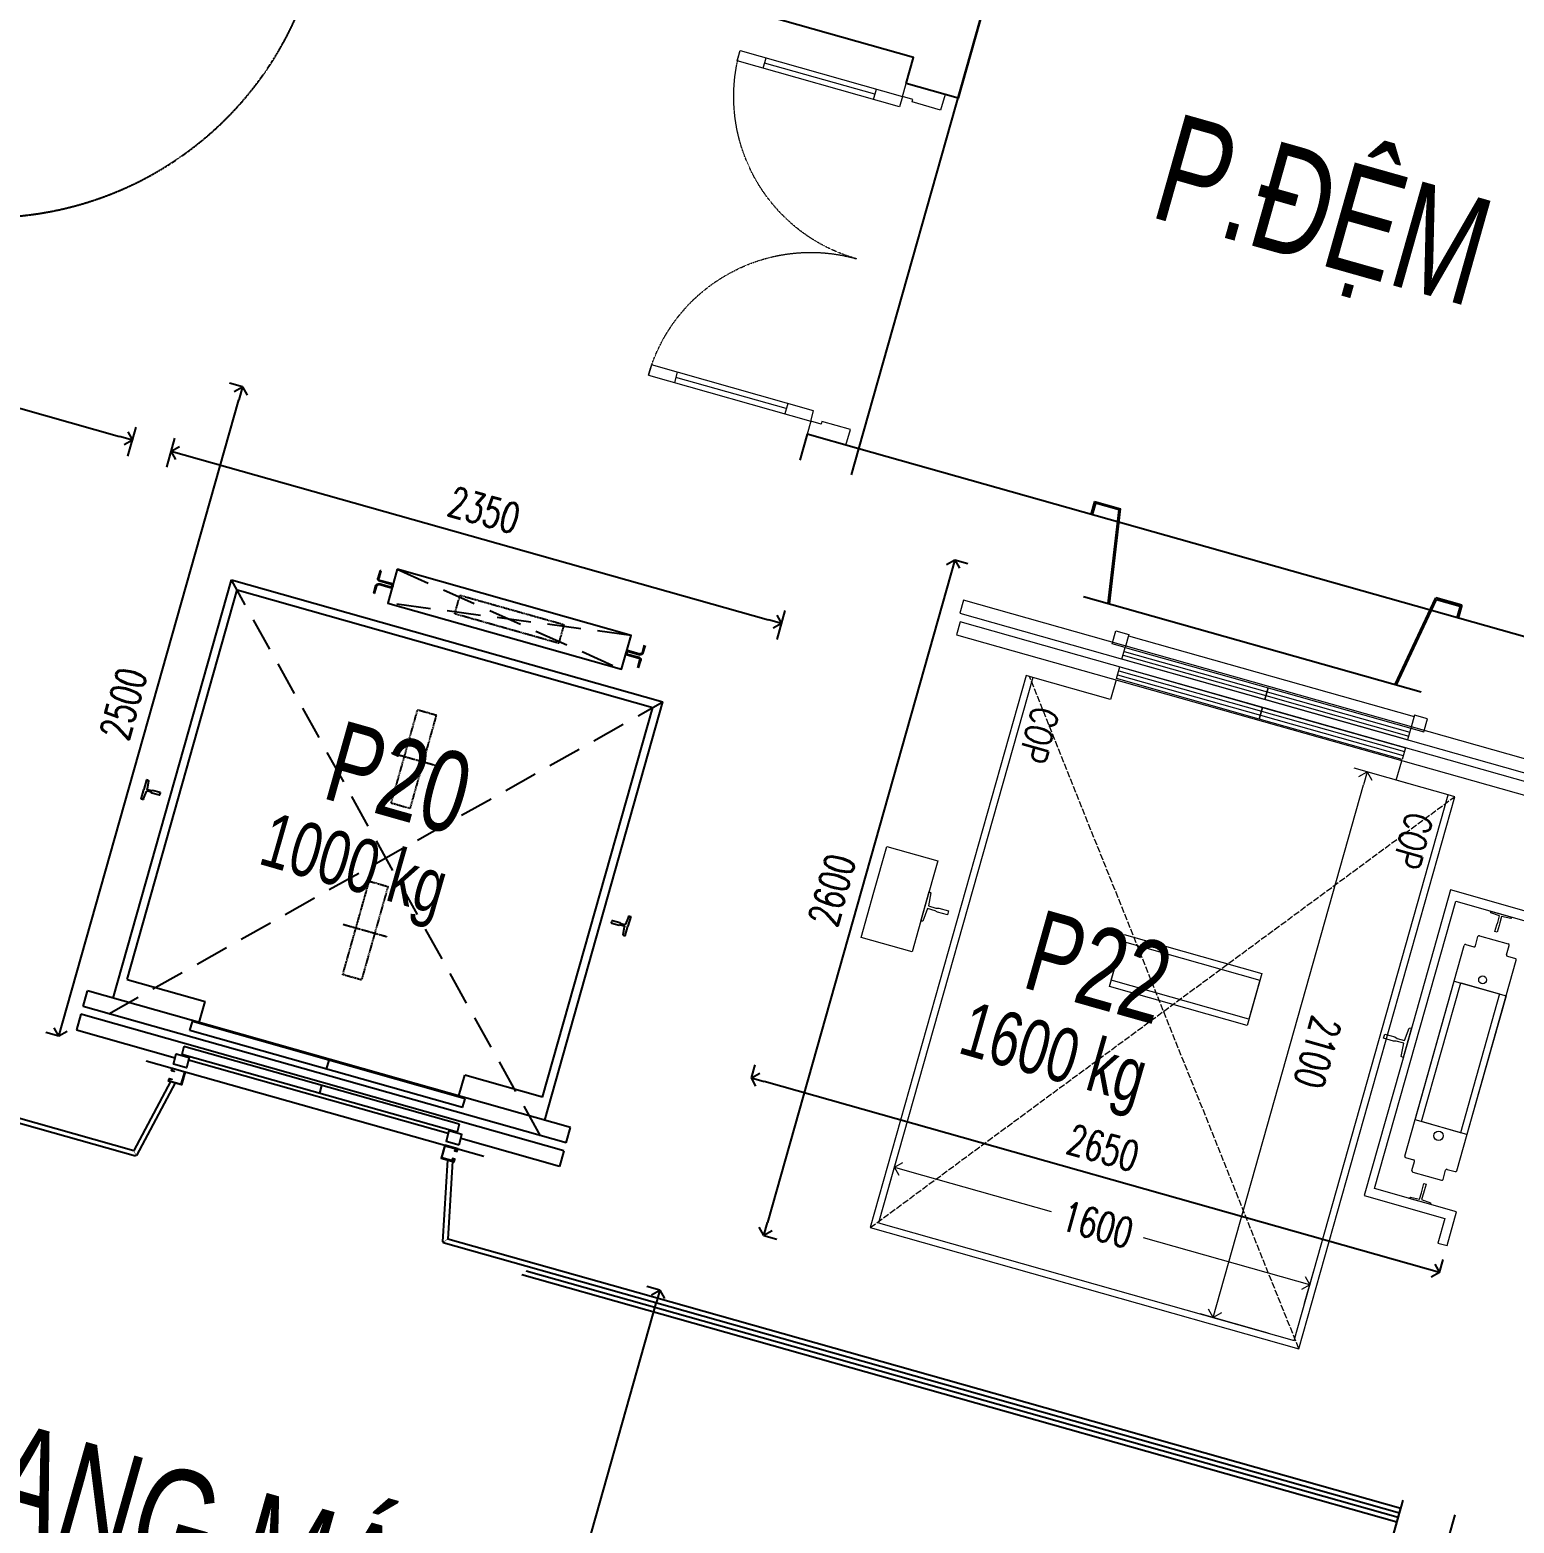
# Model space of a CAD drawing. Header units: millimetres. Extents: x -361611864 to 361244677, y -284134798 to 284403648.
# Drawn here: x -37336 to -31835, y 136956 to 142488 of the extents above; entities that cross this region are included whole.
import ezdxf
from ezdxf.enums import TextEntityAlignment as Align
from ezdxf.xclip import XClip

# ---------------------------------------------------------------- set-up
doc = ezdxf.new("R2010")
doc.units = ezdxf.units.MM
doc.header["$MEASUREMENT"] = 0
doc.header["$XCLIPFRAME"] = 0
for name, pattern in [('CENTERX2', [4, 2.5, -0.5, 0.5, -0.5]), ('HIDDEN', [0.375, 0.25, -0.125]), ('PHANTOMX2', [5, 2.5, -0.5, 0.5, -0.5, 0.5, -0.5]), ('Xref_NT1+NT2_MBDV Cot vach_220729$0$ACAD_ISO02W100', [15, 12, -3]), ('Xref_NT1+NT2_MBDV Cot vach_220729$0$HIDDEN', [0.375, 0.25, -0.125]), ('Xref_NT1+NT2_MBDV Cot vach_220729$0$HIDDEN2', [0.1875, 0.125, -0.0625])]:
    doc.linetypes.add(name, pattern=pattern)
for name, color, linetype, lineweight in [('KT-Kich thuoc', 159, 'Continuous', 18), ('Xref_NT1+NT2_MBDV Cot vach_220729$0$CUA', 37, 'Continuous', 13), ('Xref_NT1+NT2_MBDV Cot vach_220729$0$KT-Noi that', 36, 'Continuous', 9)]:
    doc.layers.add(name, color=color, linetype=linetype, lineweight=lineweight)
for name, color, linetype in [('KT-Net manh', 139, 'Continuous'), ('KT-Noi that', 32, 'Continuous'), ('Xref_NT1+NT2 Cot vach HIGH$0$KT-Net manh', 139, 'Continuous'), ('Xref_NT1+NT2 Cot vach HIGH$0$KT-Text', 7, 'Continuous'), ('Xref_NT1+NT2 Cot vach HIGH$0$KT-Tuong', 1, 'Continuous'), ('Xref_NT1+NT2_MBDV Cot vach_220729$0$KT-Net manh', 139, 'Continuous'), ('Xref_NT1+NT2_MBDV Cot vach_220729$0$KT-Text', 7, 'Continuous'), ('Xref_NT1+NT2_MBDV Cot vach_220729$0$KT-Tuong', 1, 'Continuous'), ('Xref_ST_MBDV Cot vach 30.7.2022$0$KT-Text', 7, 'Continuous')]:
    doc.layers.add(name, color=color, linetype=linetype)
doc.styles.add('Xref_NT1+NT2 Cot vach HIGH$0$Arial', font='arial.ttf', dxfattribs={"width": 0.7})
doc.styles.add('Xref_NT1+NT2_MBDV Cot vach_220729$0$Arial', font='arial.ttf', dxfattribs={"width": 0.7})
doc.styles.add('Xref_NT1+NT2_MBDV Cot vach_220729$0$ROMANS', font='ROMANS.SHX')
doc.styles.add('Xref_NT1+NT2_MBDV Cot vach_220729$0$xref.N.Cot vach tang N2$0$DIM', font='vnsimli.shx', dxfattribs={"width": 0.7})
doc.dimstyles.new('Xref_NT1+NT2_MBDV Cot vach_220729$0$xref.N.Cot vach tang N2$0$CCU 1-100 A1', dxfattribs={"dimscale": 100, "dimtxt": 2.2, "dimasz": 1, "dimexe": 1, "dimexo": 0, "dimgap": 1, "dimtad": 1, "dimdec": 0, "dimdsep": 46, "dimtxsty": 'Xref_NT1+NT2_MBDV Cot vach_220729$0$xref.N.Cot vach tang N2$0$DIM', "dimblk1": 'Xref_NT1+NT2_MBDV Cot vach_220729$0$xref.N.Cot vach tang N2$0$_ARCHTICK', "dimblk2": 'Xref_NT1+NT2_MBDV Cot vach_220729$0$xref.N.Cot vach tang N2$0$_ARCHTICK', "dimsah": 1, "dimcen": 0, "dimdle": 1, "dimclrd": 256, "dimclre": 256, "dimclrt": 31, "dimadec": 0, "dimazin": 0, "dimtfac": 1, "dimtdec": 0, "dimtix": 1, "dimtmove": 2, "dimatfit": 3, "dimldrblk": 'Xref_NT1+NT2_MBDV Cot vach_220729$0$xref.N.Cot vach tang N2$0$_ARCHTICK', "dimfxl": 8, "dimtolj": 1, "dimarcsym": 0})

# ---------------------------------------------------------------- blocks, each defined once
blk = doc.blocks.new('*U98')
for p, q in [((-1260, 525), (-1300, 525)), ((-1280, 100), (-1280, 525)), ((-90, 525), (-50, 525)), ((-70, 100), (-70, 525)), ((-1260, 100), (-1300, 100)), ((-90, 100), (-50, 100))]:
    blk.add_line(p, q)
for points in [[(-1300, 0), (-1260, 0), (-1260, 625), (-1300, 625)], [(-50, 0), (-90, 0), (-90, 625), (-50, 625)], [(-1350, -150), (-1290, -150), (-1290, -40), (-1300, -40), (-1300, 0), (-1350, 0)], [(0, -150), (-60, -150), (-60, -40), (-50, -40), (-50, 0), (0, 0)]]:
    blk.add_lwpolyline(points, close=True)
at = {"linetype": 'Xref_NT1+NT2_MBDV Cot vach_220729$0$HIDDEN2'}
for centre, start, end in [((-1300, 0), 0, 90), ((-50, 0), 90, 180)]:
    blk.add_arc(centre, 625, start, end, dxfattribs=at)
blk = doc.blocks.new('Xref_NT1+NT2_MBDV Cot vach_220729$0$A$C6F5A0866')
at = {"layer": 'Defpoints'}
blk.add_lwpolyline([(3250, 3525), (5900, 3525), (5900, 625), (3250, 625)], close=True, dxfattribs=at)
at = {"layer": 'Xref_NT1+NT2_MBDV Cot vach_220729$0$KT-Net manh', "linetype": 'Xref_NT1+NT2_MBDV Cot vach_220729$0$HIDDEN', "elevation": 0}
blk.add_lwpolyline([(3150, 7205, 0.414131), (4399.7, 5955), (4650.3, 5955, 0.414131), (5900, 7205, 1.000029)], format="xyb", dxfattribs=at)
at = {"layer": 'Xref_NT1+NT2_MBDV Cot vach_220729$0$KT-Net manh'}
blk.add_lwpolyline([(3300, 2632), (3250, 2632)], dxfattribs=at)
at = {"layer": 'Xref_NT1+NT2_MBDV Cot vach_220729$0$KT-Tuong'}
for points in [[(5900, 3525), (4600, 3525), (4600, 3725), (4700, 3725), (4700, 5825)], [(3150, 3525), (3250, 3525), (3250, 3725), (3150, 3725)]]:
    blk.add_lwpolyline(points, dxfattribs=at)
at = {"layer": 'Xref_NT1+NT2_MBDV Cot vach_220729$0$CUA', "xscale": -0.9999999999999994, "rotation": 359.9999999999839}
blk.add_blockref('*U98', (3250, 3725), dxfattribs=at)
blk = doc.blocks.new('TM KHACH CH (NT2)')
at = {"layer": 'KT-Net manh'}
for p, q in [((2832, 100), (2832, -583.1)), ((2850, 100), (2850, -595.3)), ((2500, -537.5), (2500, -1837.5)), ((2550, -644.8), (2832, -583.1)), ((2550, -663.3), (2847, -598.3)), ((2847, -595.3), (2847, -598.3)), ((2850, -595.3), (2847, -595.3)), ((2550, -1711.7), (2847, -1776.7)), ((2550, -1730.2), (2832, -1791.9)), ((2832, -2525), (2832, -1791.9)), ((2847, -1779.7), (2847, -1776.7)), ((2850, -1779.7), (2847, -1779.7)), ((2850, -2525), (2850, -1779.7))]:
    blk.add_line(p, q, dxfattribs=at)
at = {"layer": 'KT-Net manh', "const_width": 2}
for points in [[(2847, -595.3), (2832, -583.1)], [(2847, -1779.7), (2832, -1791.9)]]:
    blk.add_lwpolyline(points, dxfattribs=at)
at = {"layer": 'KT-Net manh', "ltscale": 2}
for points in [[(2510, -637.5), (2500, -637.5), (2500, -687.5), (2550, -687.5), (2550, -637.5), (2540, -637.5), (2540, -647.5), (2541.6, -647.5), (2541.6, -639.1), (2548.4, -639.1), (2548.4, -685.9), (2501.6, -685.9), (2501.6, -639.1), (2508.4, -639.1), (2508.4, -647.5), (2510, -647.5)], [(2510, -1737.5), (2500, -1737.5), (2500, -1687.5), (2550, -1687.5), (2550, -1737.5), (2540, -1737.5), (2540, -1727.5), (2541.6, -1727.5), (2541.6, -1735.9), (2548.4, -1735.9), (2548.4, -1689.1), (2501.6, -1689.1), (2501.6, -1735.9), (2508.4, -1735.9), (2508.4, -1727.5), (2510, -1727.5)]]:
    blk.add_lwpolyline(points, close=True, dxfattribs=at)
at = {"layer": 'KT-Noi that', "linetype": 'Continuous'}
for p, q in [((1497.5, -260.5, 0), (1497.5, -255.5, 0)), ((1497.5, -255.5, 0), (1535, -255.5, 0)), ((1500.5, -263.5, 0), (1530, -266.6, 0)), ((1533, -283.4, 0), (1533, -269.6, 0)), ((1572.5, -255.5, 0), (1535, -255.5, 0)), ((1537.1, -283.4, 0), (1537.1, -269.6, 0)), ((1569.5, -263.5, 0), (1540.1, -266.6, 0)), ((1572.5, -260.5, 0), (1572.5, -255.5, 0)), ((1530, -316.5, 0), (1530, -287.5, 0)), ((1531, -317.5, 0), (1535, -317.5, 0)), ((1539, -317.5, 0), (1535, -317.5, 0)), ((1540, -316.5, 0), (1540, -287.5, 0)), ((516.5, -877.5, 0), (545.6, -877.5, 0)), ((516.5, -880.7, 0), (516.5, -877.5, 0)), ((516.5, -880.7, 0), (545.6, -880.7, 0)), ((603.5, -877.5, 0), (574.4, -877.5, 0)), ((603.5, -880.7, 0), (574.4, -880.7, 0)), ((603.5, -880.7, 0), (603.5, -877.5, 0)), ((551.8, -931.3, 0), (551.8, -886.9, 0)), ((555, -931.3, 0), (555, -886.9, 0)), ((558, -934.3, 0), (562, -934.3, 0)), ((558, -937.5, 0), (562, -937.5, 0)), ((565, -931.3, 0), (565, -886.9, 0)), ((568.2, -931.3, 0), (568.2, -886.9, 0)), ((551.8, -1843.7, 0), (551.8, -1888.1, 0)), ((555, -1843.7, 0), (555, -1888.1, 0)), ((558, -1837.5, 0), (562, -1837.5, 0)), ((558, -1840.7, 0), (562, -1840.7, 0)), ((565, -1843.7, 0), (565, -1888.1, 0)), ((568.2, -1843.7, 0), (568.2, -1888.1, 0)), ((516.5, -1894.3, 0), (545.6, -1894.3, 0)), ((516.5, -1897.5, 0), (545.6, -1897.5, 0)), ((603.5, -1894.3, 0), (574.4, -1894.3, 0)), ((603.5, -1897.5, 0), (574.4, -1897.5, 0)), ((1530, -2058.5, 0), (1530, -2087.5, 0)), ((1531, -2057.5, 0), (1535, -2057.5, 0)), ((1532.9, -2091.6, 0), (1532.9, -2105.4, 0)), ((1539, -2057.5, 0), (1535, -2057.5, 0)), ((1537.1, -2091.6, 0), (1537.1, -2105.4, 0)), ((1540, -2058.5, 0), (1540, -2087.5, 0)), ((1497.5, -2114.5, 0), (1497.5, -2119.5, 0)), ((1497.5, -2119.5, 0), (1535, -2119.5, 0)), ((1500.5, -2111.5, 0), (1529.9, -2108.4, 0)), ((1572.5, -2119.5, 0), (1535, -2119.5, 0)), ((1569.5, -2111.5, 0), (1540.1, -2108.4, 0)), ((1572.5, -2114.5, 0), (1572.5, -2119.5, 0))]:
    blk.add_line(p, q, dxfattribs=at)
at = {"layer": 'KT-Noi that', "linetype": 'Continuous', "ltscale": 2}
for p, q in [((2310, -2117.5, 0), (2310, -257.5, 0)), ((2370, -257.5, 0), (2310, -257.5, 0)), ((2370, -2117.5, 0), (2370, -257.5, 0)), ((2400, -2117.5, 0), (2400, -257.5, 0)), ((2400, -257.5, 0), (2460, -257.5, 0)), ((2460, -257.5, 0), (2460, -637.5, 0)), ((700, -356.5, 0), (700, -2018.5, 0)), ((2310, -356.5, 0), (700, -356.5, 0)), ((730, -387.5, 0), (730, -1987.5, 0)), ((2230, -387.5, 0), (730, -387.5, 0)), ((2230, -387.5, 0), (2230, -687.5, 0)), ((2314, -1712.5, 0), (2314, -662.5, 0)), ((2348, -662.5, 0), (2314, -662.5, 0)), ((2348, -1712.5, 0), (2348, -662.5, 0)), ((2411, -1717.5, 0), (2411, -657.5, 0)), ((2411, -657.5, 0), (2441.3, -657.5, 0)), ((2441.3, -1717.5, 0), (2441.3, -657.5, 0)), ((2310, -687.5, 0), (2230, -687.5, 0)), ((2455, -1687.5, 0), (2455, -687.5, 0)), ((2314, -1187.5, 0), (2348, -1187.5, 0)), ((2411, -1187.5, 0), (2441.3, -1187.5, 0)), ((2230, -1987.5, 0), (2230, -1687.5, 0)), ((2310, -1687.5, 0), (2230, -1687.5, 0)), ((2348, -1712.5, 0), (2314, -1712.5, 0)), ((2411, -1717.5, 0), (2441.3, -1717.5, 0)), ((2460, -2117.5, 0), (2460, -1737.5, 0)), ((2230, -1987.5, 0), (730, -1987.5, 0)), ((2310, -2018.5, 0), (700, -2018.5, 0)), ((2370, -2117.5, 0), (2310, -2117.5, 0)), ((2400, -2117.5, 0), (2460, -2117.5, 0))]:
    blk.add_line(p, q, dxfattribs=at)
at = {"layer": 'KT-Noi that', "linetype": 'HIDDEN', "ltscale": 500}
for p, q in [((2370, -356.5, 0), (700, -2018.5, 0)), ((2370, -2018.5, 0), (700, -356.5, 0)), ((495, -937.5, 0), (625, -1837.5, 0)), ((495, -1837.5, 0), (625, -937.5, 0))]:
    blk.add_line(p, q, dxfattribs=at)
at = {"layer": 'KT-Noi that', "linetype": 'CENTERX2'}
for p, q in [((1155, -1101.5, 0), (1155, -1270.8, 0)), ((1815, -1101.5, 0), (1815, -1270.8, 0))]:
    blk.add_line(p, q, dxfattribs=at)
at = {"layer": 'KT-Noi that', "linetype": 'Continuous', "ltscale": 2, "elevation": 0}
for points in [[(2485, -637.5), (2445, -637.5), (2445, -687.5), (2485, -687.5)], [(495, -937.5), (625, -937.5), (625, -1837.5), (495, -1837.5)], [(2485, -1737.5), (2445, -1737.5), (2445, -1687.5), (2485, -1687.5)]]:
    blk.add_lwpolyline(points, close=True, dxfattribs=at)
at = {"layer": 'KT-Noi that', "linetype": 'PHANTOMX2', "elevation": 0}
for points in [[(975, -1151.5), (975, -1223.5), (1335, -1223.5), (1335, -1151.5)], [(1635, -1151.5), (1635, -1223.5), (1995, -1223.5), (1995, -1151.5)], [(524, -1187.5), (524, -1587.5), (596, -1587.5), (596, -1187.5)]]:
    blk.add_lwpolyline(points, close=True, dxfattribs=at)
at = {"layer": 'KT-Noi that', "linetype": 'Continuous'}
for centre, radius, start, end in [((1500.5, -260.5, 0), 3, 179.9996, 269.9996), ((1530, -269.6, 0), 3, 359.9996, 89.9996), ((1540.1, -269.6, 0), 3, 89.9996, 179.9996), ((1569.5, -260.5, 0), 3, 269.9996, 359.9996), ((1527.7, -282.8, 0), 5.25, 295.6694, 353.3169), ((1531, -316.5, 0), 1, 179.9996, 269.9996), ((1542.3, -282.8, 0), 5.25, 186.6824, 244.3299), ((1539, -316.5, 0), 1, 269.9996, 359.9996), ((545.6, -886.9, 0), 9.4, 359.9996, 89.9996), ((545.6, -886.9, 0), 6.2, 359.9996, 89.9996), ((574.4, -886.9, 0), 9.4, 89.9996, 179.9996), ((574.4, -886.9, 0), 6.2, 89.9996, 179.9996), ((558, -931.3, 0), 6.2, 179.9996, 269.9996), ((558, -931.3, 0), 3, 179.9996, 269.9996), ((562, -931.3, 0), 6.2, 269.9996, 359.9996), ((562, -931.3, 0), 3, 269.9996, 359.9996), ((558, -1843.7, 0), 6.2, 89.9996, 179.9996), ((558, -1843.7, 0), 3, 89.9996, 179.9996), ((562, -1843.7, 0), 6.2, 359.9996, 89.9996), ((562, -1843.7, 0), 3, 359.9996, 89.9996), ((545.6, -1888.1, 0), 6.2, 269.9996, 359.9996), ((545.6, -1888.1, 0), 9.4, 269.9996, 359.9996), ((574.4, -1888.1, 0), 9.4, 179.9996, 269.9996), ((574.4, -1888.1, 0), 6.2, 179.9996, 269.9996), ((1531, -2058.5, 0), 1, 89.9996, 179.9996), ((1527.7, -2092.2, 0), 5.25, 6.6824, 64.3299), ((1542.3, -2092.2, 0), 5.25, 115.6694, 173.3169), ((1539, -2058.5, 0), 1, 359.9996, 89.9996), ((1500.5, -2114.5, 0), 3, 89.9996, 179.9996), ((1529.9, -2105.4, 0), 3, 269.9996, 359.9996), ((1540.1, -2105.4, 0), 3, 179.9996, 269.9996), ((1569.5, -2114.5, 0), 3, 359.9996, 89.9996)]:
    blk.add_arc(centre, radius, start, end, dxfattribs=at)
blk = doc.blocks.new('Xref_NT1+NT2_MBDV Cot vach_220729$0$xref.N.Cot vach tang N2$0$_Open90')
at = {"color": 0, "linetype": 'ByBlock', "lineweight": -2}
for p, q in [((0, 0), (-1, 0)), ((-0.5, 0.5), (0, 0)), ((0, 0), (-0.5, -0.5))]:
    blk.add_line(p, q, dxfattribs=at)
blk = doc.blocks.new('*D88')
at = {"layer": 'Defpoints', "color": 0, "transparency": 16777216}
for p in [(-424.2, -515), (-353.1, -515, 0), (-353.1, -2115, 0)]:
    blk.add_point(p, dxfattribs=at)
at = {"layer": 'Xref_NT1+NT2_MBDV Cot vach_220729$0$KT-Noi that', "color": 5, "transparency": 16777216}
for p, q in [((-353.1, -515), (-474.2, -515)), ((-424.2, -565), (-424.2, -1155)), ((-424.2, -2065), (-424.2, -1511.7)), ((-353.1, -2115), (-474.2, -2115))]:
    blk.add_line(p, q, dxfattribs=at)
at = {"layer": 'Xref_NT1+NT2_MBDV Cot vach_220729$0$KT-Noi that', "color": 5, "transparency": 16777216, "xscale": 50, "yscale": 50, "zscale": 50}
for p, rotation in [((-424.2, -515), 90), ((-424.2, -2115), 270)]:
    blk.add_blockref('Xref_NT1+NT2_MBDV Cot vach_220729$0$xref.N.Cot vach tang N2$0$_Open90', p, dxfattribs=dict(at, rotation=rotation))
at = {"layer": 'Xref_NT1+NT2_MBDV Cot vach_220729$0$KT-Noi that', "color": 5, "transparency": 16777216, "insert": (-424.2, -1333.3), "char_height": 110, "attachment_point": 5, "rotation": 90, "style": 'Xref_NT1+NT2_MBDV Cot vach_220729$0$xref.N.Cot vach tang N2$0$DIM'}
blk.add_mtext('\\A1;1600', dxfattribs=at)
blk = doc.blocks.new('Xref_NT1+NT2_MBDV Cot vach_220729$0$xref.N.Cot vach tang N2$0$_ARCHTICK')
at = {"color": 0, "linetype": 'ByBlock', "const_width": 0.15}
blk.add_lwpolyline([(-0.5, -0.5), (0.5, 0.5)], dxfattribs=at)
blk = doc.blocks.new('*D89')
at = {"layer": 'Defpoints', "color": 0, "transparency": 16777216}
for p in [(-2310, -615), (-210, -615), (-2310, -826.7)]:
    blk.add_point(p, dxfattribs=at)
at = {"layer": 'Xref_NT1+NT2_MBDV Cot vach_220729$0$KT-Noi that', "color": 5, "transparency": 16777216}
for p, q in [((-2310, -615), (-2310, -876.7)), ((-210, -615), (-210, -876.7)), ((-260, -826.7), (-2260, -826.7))]:
    blk.add_line(p, q, dxfattribs=at)
at = {"layer": 'Xref_NT1+NT2_MBDV Cot vach_220729$0$KT-Noi that', "color": 5, "transparency": 16777216, "xscale": 50, "yscale": 50, "zscale": 50, "rotation": 180}
blk.add_blockref('Xref_NT1+NT2_MBDV Cot vach_220729$0$xref.N.Cot vach tang N2$0$_Open90', (-2310, -826.7), dxfattribs=at)
at = {"layer": 'Xref_NT1+NT2_MBDV Cot vach_220729$0$KT-Noi that', "color": 5, "transparency": 16777216, "xscale": 50, "yscale": 50, "zscale": 50}
blk.add_blockref('Xref_NT1+NT2_MBDV Cot vach_220729$0$xref.N.Cot vach tang N2$0$_Open90', (-210, -826.7), dxfattribs=at)
at = {"layer": 'Xref_NT1+NT2_MBDV Cot vach_220729$0$KT-Noi that', "color": 5, "transparency": 16777216, "insert": (-1260, -721.7), "char_height": 110, "attachment_point": 5, "style": 'Xref_NT1+NT2_MBDV Cot vach_220729$0$xref.N.Cot vach tang N2$0$DIM'}
blk.add_mtext('\\A1;2100', dxfattribs=at)
blk = doc.blocks.new('*D135')
at = {"layer": 'Defpoints', "color": 5, "transparency": 16777216}
for p, q in [((-34662, 138605.4), (-34648.4, 138653.6)), ((-32160, 137898.4), (-34613.9, 138591.8)), ((-32111.9, 137884.8), (-32098.3, 137933))]:
    blk.add_line(p, q, dxfattribs=at)
at = {"layer": 'Defpoints', "color": 0, "transparency": 16777216}
for p in [(-34662, 138605.4, 0), (-34662, 138605.4), (-32111.9, 137884.8, 0)]:
    blk.add_point(p, dxfattribs=at)
at = {"layer": 'Defpoints', "color": 5, "transparency": 16777216, "xscale": 50, "yscale": 50, "zscale": 50}
for p, rotation in [((-34662, 138605.4), 164.2212196862857), ((-32111.9, 137884.8), 344.2212196862857)]:
    blk.add_blockref('Xref_NT1+NT2_MBDV Cot vach_220729$0$xref.N.Cot vach tang N2$0$_Open90', p, dxfattribs=dict(at, rotation=rotation))
at = {"layer": 'Defpoints', "color": 5, "transparency": 16777216, "insert": (-33358.4, 138346.2), "char_height": 110, "attachment_point": 5, "rotation": 344.2212, "style": 'Xref_NT1+NT2_MBDV Cot vach_220729$0$xref.N.Cot vach tang N2$0$DIM'}
blk.add_mtext('\\A1;2650', dxfattribs=at)
blk = doc.blocks.new('*D136')
at = {"layer": 'Defpoints', "color": 5, "transparency": 16777216}
for p, q in [((-33908.4, 140524.4), (-33860.3, 140510.8)), ((-33922, 140476.3), (-34601.8, 138070.5)), ((-34615.4, 138022.4), (-34567.3, 138008.8))]:
    blk.add_line(p, q, dxfattribs=at)
at = {"layer": 'Defpoints', "color": 0, "transparency": 16777216}
for p in [(-33908.4, 140524.4, 0), (-34615.4, 138022.4, 0), (-34615.4, 138022.4)]:
    blk.add_point(p, dxfattribs=at)
at = {"layer": 'Defpoints', "color": 5, "transparency": 16777216, "xscale": 50, "yscale": 50, "zscale": 50}
for p, rotation in [((-33908.4, 140524.4), 74.22122040985907), ((-34615.4, 138022.4), 254.221220409859)]:
    blk.add_blockref('Xref_NT1+NT2_MBDV Cot vach_220729$0$xref.N.Cot vach tang N2$0$_Open90', p, dxfattribs=dict(at, rotation=rotation))
at = {"layer": 'Defpoints', "color": 5, "transparency": 16777216, "insert": (-34363, 139301.9), "char_height": 110, "attachment_point": 5, "rotation": 74.2212, "style": 'Xref_NT1+NT2_MBDV Cot vach_220729$0$xref.N.Cot vach tang N2$0$DIM'}
blk.add_mtext('\\A1;2600', dxfattribs=at)
blk = doc.blocks.new('*D137')
at = {"layer": 'Defpoints', "color": 5, "transparency": 16777216}
for p, q in [((-36548.1, 141166.4), (-36596.2, 141180)), ((-37214.3, 138808.7), (-36561.7, 141118.2)), ((-37227.9, 138760.6), (-37276, 138774.2))]:
    blk.add_line(p, q, dxfattribs=at)
at = {"layer": 'Defpoints', "color": 0, "transparency": 16777216}
for p in [(-36548.1, 141166.4, 0), (-36548.1, 141166.4), (-37227.9, 138760.6, 0)]:
    blk.add_point(p, dxfattribs=at)
at = {"layer": 'Defpoints', "color": 5, "transparency": 16777216, "xscale": 50, "yscale": 50, "zscale": 50}
for p, rotation in [((-36548.1, 141166.4), 74.22122040715573), ((-37227.9, 138760.6), 254.2212204071557)]:
    blk.add_blockref('Xref_NT1+NT2_MBDV Cot vach_220729$0$xref.N.Cot vach tang N2$0$_Open90', p, dxfattribs=dict(at, rotation=rotation))
at = {"layer": 'Defpoints', "color": 5, "transparency": 16777216, "insert": (-36989, 139992), "char_height": 110, "attachment_point": 5, "rotation": 74.2212, "style": 'Xref_NT1+NT2_MBDV Cot vach_220729$0$xref.N.Cot vach tang N2$0$DIM'}
blk.add_mtext('\\A1;2500', dxfattribs=at)
blk = doc.blocks.new('*D138')
at = {"layer": 'Defpoints', "color": 5, "transparency": 16777216}
for p, q in [((-36828.2, 140868.6), (-36798, 140975.8)), ((-36763.4, 140914), (-34598.2, 140302.2)), ((-34566.8, 140229.6), (-34536.5, 140336.7))]:
    blk.add_line(p, q, dxfattribs=at)
at = {"layer": 'Defpoints', "color": 0, "transparency": 16777216}
for p in [(-36828.2, 140868.6, 0), (-34550.1, 140288.6), (-34566.8, 140229.6, 0)]:
    blk.add_point(p, dxfattribs=at)
at = {"layer": 'Defpoints', "color": 5, "transparency": 16777216, "xscale": 50, "yscale": 50, "zscale": 50}
for p, rotation in [((-36811.6, 140927.6), 164.2212196862862), ((-34550.1, 140288.6), 344.2212196862862)]:
    blk.add_blockref('Xref_NT1+NT2_MBDV Cot vach_220729$0$xref.N.Cot vach tang N2$0$_Open90', p, dxfattribs=dict(at, rotation=rotation))
at = {"layer": 'Defpoints', "color": 5, "transparency": 16777216, "insert": (-35652.3, 140709.2), "char_height": 110, "attachment_point": 5, "rotation": 344.2212, "style": 'Xref_NT1+NT2_MBDV Cot vach_220729$0$xref.N.Cot vach tang N2$0$DIM'}
blk.add_mtext('\\A1;2350', dxfattribs=at)
blk = doc.blocks.new('*D140')
at = {"layer": 'Defpoints', "color": 5, "transparency": 16777216}
for p, q in [((-39234, 141548.4), (-39203.8, 141655.6)), ((-39169.2, 141593.8), (-37004, 140982)), ((-36972.6, 140909.4), (-36942.3, 141016.5))]:
    blk.add_line(p, q, dxfattribs=at)
at = {"layer": 'Defpoints', "color": 0, "transparency": 16777216}
for p in [(-39234, 141548.4, 0), (-36955.9, 140968.4), (-36972.6, 140909.4, 0)]:
    blk.add_point(p, dxfattribs=at)
at = {"layer": 'Defpoints', "color": 5, "transparency": 16777216, "xscale": 50, "yscale": 50, "zscale": 50}
for p, rotation in [((-39217.4, 141607.4), 164.2212196862855), ((-36955.9, 140968.4), 344.2212196862855)]:
    blk.add_blockref('Xref_NT1+NT2_MBDV Cot vach_220729$0$xref.N.Cot vach tang N2$0$_Open90', p, dxfattribs=dict(at, rotation=rotation))
at = {"layer": 'Defpoints', "color": 5, "transparency": 16777216, "insert": (-38058.1, 141389), "char_height": 110, "attachment_point": 5, "rotation": 344.2212, "style": 'Xref_NT1+NT2_MBDV Cot vach_220729$0$xref.N.Cot vach tang N2$0$DIM'}
blk.add_mtext('\\A1;2350', dxfattribs=at)
blk = doc.blocks.new('*D157')
at = {"layer": 'Defpoints', "color": 5, "transparency": 16777216}
for p, q in [((-35001, 137819.6), (-35049.1, 137833.2)), ((-35803.2, 134980.7), (-35014.6, 137771.4)), ((-35816.8, 134932.6), (-35768.6, 134919))]:
    blk.add_line(p, q, dxfattribs=at)
at = {"layer": 'Defpoints', "color": 0, "transparency": 16777216}
for p in [(-35001, 137819.6, 0), (-35001, 137819.6), (-35816.8, 134932.6)]:
    blk.add_point(p, dxfattribs=at)
at = {"layer": 'Defpoints', "color": 5, "transparency": 16777216, "xscale": 50, "yscale": 50, "zscale": 50}
for p, rotation in [((-35001, 137819.6), 74.22122040948221), ((-35816.8, 134932.6), 254.2212204094822)]:
    blk.add_blockref('Xref_NT1+NT2_MBDV Cot vach_220729$0$xref.N.Cot vach tang N2$0$_Open90', p, dxfattribs=dict(at, rotation=rotation))
at = {"layer": 'Defpoints', "color": 5, "transparency": 16777216, "insert": (-35509.9, 136404.6), "char_height": 110, "attachment_point": 5, "rotation": 74.2212, "style": 'Xref_NT1+NT2_MBDV Cot vach_220729$0$xref.N.Cot vach tang N2$0$DIM'}
blk.add_mtext('\\A1;3000', dxfattribs=at)
blk = doc.blocks.new('STTT2')
at = {"layer": 'Xref_NT1+NT2_MBDV Cot vach_220729$0$KT-Text', "extrusion": (-7.84266e-08, 2.27976e-08, 1), "style": 'Xref_NT1+NT2_MBDV Cot vach_220729$0$Arial', "oblique": 360, "width": 0.7}
for s, p in [('P20', (-51622.2, 100653.4, 0)), ('P22', (-49029.3, 99952.7, 0))]:
    blk.add_text(s, height=300, rotation=344.2212, dxfattribs=at).set_placement(p, align=Align.CENTER)
at = {"layer": 'Xref_NT1+NT2_MBDV Cot vach_220729$0$KT-Text', "style": 'Xref_NT1+NT2_MBDV Cot vach_220729$0$Arial', "width": 0.7}
for s, p in [('1000 kg', (-51773.9, 100384.5, 0)), ('1600 kg', (-49181, 99683.8, 0))]:
    blk.add_text(s, height=200, rotation=344, dxfattribs=at).set_placement(p, align=Align.CENTER)
blk = doc.blocks.new('ĂERWER')
at = {"layer": 'Xref_ST_MBDV Cot vach 30.7.2022$0$KT-Text'}
blk.add_blockref('STTT2', (0, 0), dxfattribs=at)
blk = doc.blocks.new('Xref_NT1+NT2_MBDV Cot vach_220729$0$TMCC')
at = {"layer": 'Xref_NT1+NT2_MBDV Cot vach_220729$0$KT-Noi that', "linetype": 'Continuous', "ltscale": 2}
for p, q in [((-1794.2, -141.4, 0), (-1794.2, -110.6, 0)), ((-978.4, -106, 0), (-1789.6, -106, 0)), ((-1652, -306, 0), (-1652, -106, 0)), ((-1652, -106, 0), (-1118, -106, 0)), ((-1118, -106, 0), (-1118, -306, 0)), ((-973.8, -141.4, 0), (-973.8, -110.6, 0)), ((-1938.3, -164.7, 0), (-1932.3, -167.2, 0)), ((-1938.3, -247.2, 0), (-1938.3, -164.7, 0)), ((-1839.3, -261.4, 0), (-1839.3, -150.6, 0)), ((-1798.8, -146, 0), (-1834.7, -146, 0)), ((-1652, -281, 0), (-1652, -131, 0)), ((-1652, -131, 0), (-1118, -131, 0)), ((-1118, -131, 0), (-1118, -281, 0)), ((-933.9, -146, 0), (-969.2, -146, 0)), ((-929.3, -261.4, 0), (-929.3, -150.6, 0)), ((-837.8, -167.2, 0), (-831.8, -164.7, 0)), ((-831.8, -164.7, 0), (-831.8, -247.2, 0)), ((-2515, -215, 0), (-2515, -2440, 0)), ((-2465, -215, 0), (-2515, -215, 0)), ((-2465, -2440, 0), (-2465, -215, 0)), ((-1932.3, -167.2, 0), (-1930.1, -202.2, 0)), ((-1930.1, -209.7, 0), (-1932.3, -244.7, 0)), ((-1930.1, -202.2, 0), (-1905.4, -202.2, 0)), ((-1905.4, -209.7, 0), (-1930.1, -209.7, 0)), ((-1905.4, -202.2, 0), (-1895.4, -202, 0)), ((-1895.4, -210.5, 0), (-1905.4, -209.7, 0)), ((-1895.4, -202, 0), (-1870, -201.5, 0)), ((-1870, -210.5, 0), (-1895.4, -210.5, 0)), ((-1870, -201.5, 0), (-1870, -210.5, 0)), ((-900, -210.5, 0), (-900, -201.5, 0)), ((-900, -201.5, 0), (-874.6, -201.5, 0)), ((-874.6, -210, 0), (-900, -210.5, 0)), ((-874.6, -201.5, 0), (-864.6, -202.2, 0)), ((-864.6, -209.7, 0), (-874.6, -210, 0)), ((-864.6, -202.2, 0), (-840, -202.2, 0)), ((-840, -209.7, 0), (-864.6, -209.7, 0)), ((-840, -202.2, 0), (-837.8, -167.2, 0)), ((-837.8, -244.7, 0), (-840, -209.7, 0)), ((-1932.3, -244.7, 0), (-1938.3, -247.2, 0)), ((-1798.8, -266, 0), (-1834.7, -266, 0)), ((-1794.2, -301.4, 0), (-1794.2, -270.6, 0)), ((-973.8, -301.4, 0), (-973.8, -270.6, 0)), ((-933.9, -266, 0), (-969.2, -266, 0)), ((-831.8, -247.2, 0), (-837.8, -244.7, 0)), ((-978.4, -306, 0), (-1789.6, -306, 0)), ((-1118, -281, 0), (-1652, -281, 0)), ((-1118, -306, 0), (-1652, -306, 0)), ((-1439.5, -419, 0), (-1442, -411, 0)), ((-1442, -411, 0), (-1328, -411, 0)), ((-1390, -423, 0), (-1439.5, -419, 0)), ((-1390, -452, 0), (-1390, -423, 0)), ((-1330.5, -419, 0), (-1380, -423, 0)), ((-1380, -423, 0), (-1380, -452, 0)), ((-1328, -411, 0), (-1330.5, -419, 0)), ((-185, -490, 0), (-2310, -490, 0)), ((-2310, -490, 0), (-2310, -515, 0)), ((-1393, -462, 0), (-1390, -452, 0)), ((-1393, -500, 0), (-1393, -462, 0)), ((-1380, -452, 0), (-1377, -462, 0)), ((-1377, -462, 0), (-1377, -500, 0)), ((-185, -2140, 0), (-185, -490, 0)), ((-210, -515, 0), (-2310, -515, 0)), ((-2310, -515, 0), (-2310, -715, 0)), ((-1377, -500, 0), (-1393, -500, 0)), ((-210, -2115, 0), (-210, -515, 0)), ((-2510, -665, 0), (-2560, -665, 0)), ((-2560, -665, 0), (-2560, -715, 0)), ((-2560, -715, 0), (-2510, -715, 0)), ((-2555, -1815, 0), (-2555, -715, 0)), ((-2510, -715, 0), (-2510, -665, 0)), ((-2310, -715, 0), (-2385, -715, 0)), ((-1485, -1000, 0), (-1285, -1000, 0)), ((-1485, -1530, 0), (-1485, -1000, 0)), ((-1460, -1000, 0), (-1310, -1000, 0)), ((-1460, -1530, 0), (-1460, -1000, 0)), ((-1310, -1000, 0), (-1310, -1530, 0)), ((-1285, -1000, 0), (-1285, -1530, 0)), ((-1285, -1530, 0), (-1485, -1530, 0)), ((-1310, -1530, 0), (-1460, -1530, 0)), ((-2560, -1865, 0), (-2560, -1815, 0)), ((-2560, -1815, 0), (-2510, -1815, 0)), ((-2510, -1815, 0), (-2510, -1865, 0)), ((-2385, -1815, 0), (-2310, -1815, 0)), ((-2310, -1815, 0), (-2310, -2115, 0)), ((-2510, -1865, 0), (-2560, -1865, 0)), ((-2310, -2115, 0), (-210, -2115, 0)), ((-2310, -2115, 0), (-2310, -2140, 0)), ((-2310, -2140, 0), (-185, -2140, 0)), ((-1393, -2218, 0), (-1393, -2180, 0)), ((-1393, -2180, 0), (-1377, -2180, 0)), ((-1377, -2180, 0), (-1377, -2218, 0)), ((-1442, -2269, 0), (-1439.5, -2261, 0)), ((-1439.5, -2261, 0), (-1390, -2257, 0)), ((-1390, -2228, 0), (-1393, -2218, 0)), ((-1390, -2257, 0), (-1390, -2228, 0)), ((-1377, -2218, 0), (-1380, -2228, 0)), ((-1380, -2228, 0), (-1380, -2257, 0)), ((-1380, -2257, 0), (-1330.5, -2261, 0)), ((-1330.5, -2261, 0), (-1328, -2269, 0)), ((-1328, -2269, 0), (-1442, -2269, 0)), ((-2515, -2440, 0), (-2465, -2440, 0))]:
    blk.add_line(p, q, dxfattribs=at)
at = {"layer": 'Xref_NT1+NT2_MBDV Cot vach_220729$0$KT-Noi that', "linetype": 'Xref_NT1+NT2_MBDV Cot vach_220729$0$ACAD_ISO02W100', "ltscale": 2}
for p, q in [((-185, -490, 0), (-2310, -2127.5, 0)), ((-185, -2140, 0), (-2310, -490, 0))]:
    blk.add_line(p, q, dxfattribs=at)
at = {"layer": 'Xref_NT1+NT2_MBDV Cot vach_220729$0$KT-Noi that', "linetype": 'Continuous', "ltscale": 2, "elevation": 0}
for points in [[(-1385, -411), (-796.8, -411), (-796.8, -100), (-701.8, -100), (-701.8, -65), (-831.8, -65), (-831.8, -381), (-1385, -381), (-1938.3, -381), (-1938.3, -65), (-2068.3, -65), (-2068.3, -100), (-1973.3, -100), (-1973.3, -411), (-1385, -411)], [(-2385, -2430), (-2385, -225), (-2435, -225), (-2435, -2430)], [(-2510, -715), (-2465, -715), (-2465, -1265), (-2510, -1265)], [(-2435, -715), (-2390, -715), (-2390, -1265), (-2435, -1265)], [(-2510, -1265), (-2465, -1265), (-2465, -1815), (-2510, -1815)], [(-2435, -1265), (-2390, -1265), (-2390, -1815), (-2435, -1815)], [(-1385, -2269), (-1210, -2269), (-1210, -2465), (-1385, -2465), (-1560, -2465), (-1560, -2269), (-1385, -2269)]]:
    blk.add_lwpolyline(points, close=True, dxfattribs=at)
for points in [[(-2495, -1265), (-2495, -715)], [(-2480, -1265), (-2480, -715)], [(-2420, -1265), (-2420, -715)], [(-2405, -1265), (-2405, -715)], [(-2495, -1815), (-2495, -1265)], [(-2480, -1815), (-2480, -1265)], [(-2420, -1815), (-2420, -1265)], [(-2405, -1815), (-2405, -1265)]]:
    blk.add_lwpolyline(points, dxfattribs=at)
at = {"layer": 'Xref_NT1+NT2_MBDV Cot vach_220729$0$KT-Noi that', "linetype": 'Continuous', "ltscale": 2}
for centre, radius in [((-1685, -206, 0), 14.5), ((-1085, -206, 0), 17.5)]:
    blk.add_circle(centre, radius, dxfattribs=at)
for centre, start, end in [((-1789.6, -110.6, 0), 90, 180), ((-978.4, -110.6, 0), 0, 90), ((-1834.7, -150.6, 0), 90, 180), ((-1798.8, -141.4, 0), 270, 0), ((-969.2, -141.4, 0), 180, 270), ((-933.9, -150.6, 0), 0, 90), ((-1834.7, -261.4, 0), 180, 270), ((-1798.8, -270.6, 0), 0, 90), ((-969.2, -270.6, 0), 90, 180), ((-933.9, -261.4, 0), 270, 0), ((-1789.6, -301.4, 0), 180, 270), ((-978.4, -301.4, 0), 270, 0)]:
    blk.add_arc(centre, 4.61, start, end, dxfattribs=at)
at = {"layer": 'Xref_NT1+NT2_MBDV Cot vach_220729$0$KT-Noi that', "linetype": 'Continuous', "ltscale": 2, "style": 'Xref_NT1+NT2_MBDV Cot vach_220729$0$ROMANS', "width": 0.75}
for p in [(-2110, -595, 0), (-2110, -2035, 0)]:
    blk.add_text('COP', height=100, dxfattribs=at).set_placement(p, align=Align.MIDDLE)
at = {"layer": 'Xref_NT1+NT2_MBDV Cot vach_220729$0$KT-Noi that', "color": 5}
dim = blk.add_linear_dim(base=(-424.2, -515, 0), p1=(-353.1, -2115, 0), p2=(-353.1, -515, 0), angle=270, dimstyle='Xref_NT1+NT2_MBDV Cot vach_220729$0$xref.N.Cot vach tang N2$0$CCU 1-100 A1', override={"dimscale": 50, "dimblk1": 'Xref_NT1+NT2_MBDV Cot vach_220729$0$xref.N.Cot vach tang N2$0$_Open90', "dimblk2": 'Xref_NT1+NT2_MBDV Cot vach_220729$0$xref.N.Cot vach tang N2$0$_Open90', "dimclrd": 5, "dimclre": 5, "dimclrt": 5, "dimlwd": 65535, "dimlwe": 65535}, dxfattribs=at)
dim.commit()
dim.dimension.update_dxf_attribs({"geometry": '*D88', "text_midpoint": (-424.2, -1333.3, 0), "dimtype": 128})
dim = blk.add_linear_dim(base=(-2310, -826.7, 0), p1=(-210, -615, 0), p2=(-2310, -615, 0), angle=180, dimstyle='Xref_NT1+NT2_MBDV Cot vach_220729$0$xref.N.Cot vach tang N2$0$CCU 1-100 A1', override={"dimscale": 50, "dimblk1": 'Xref_NT1+NT2_MBDV Cot vach_220729$0$xref.N.Cot vach tang N2$0$_Open90', "dimblk2": 'Xref_NT1+NT2_MBDV Cot vach_220729$0$xref.N.Cot vach tang N2$0$_Open90', "dimclrd": 5, "dimclre": 5, "dimclrt": 5, "dimlwd": 65535, "dimlwe": 65535}, dxfattribs=at)
dim.commit()
dim.dimension.update_dxf_attribs({"geometry": '*D89', "text_midpoint": (-1260, -721.7, 0)})

msp = doc.modelspace()

# ---------------------------------------------------------------- hatches: boundary and pattern name
at = {"layer": 'KT-Kich thuoc', "true_color": 0x20af0d}
h = msp.add_hatch(dxfattribs=at)
h.set_pattern_fill('CROSS', color=84, scale=1000)
edge = h.paths.add_edge_path()
edge.add_line((-27841.7, 187198.4), (-25783.3, 194482.1))
edge.add_arc((-21472.1, 193263.7), 4480, 142.8686, 164.2191, ccw=False)
edge.add_line((-25043.8, 195968.1), (-25339.7, 196051.7))
edge.add_line((-25339.7, 196051.7), (-26090.9, 196263.9))
edge.add_line((-26090.9, 196263.9), (-38906.7, 185379.8))
edge.add_arc((-36226.1, 181786.4), 4483.1, 126.722, 164.458)
edge.add_line((-40545.3, 182987.6), (-46258.3, 162606.7))
edge.add_arc((-51423.2, 163929.6), 5331.6, 337.8078, 345.6335, ccw=False)
edge.add_line((-46486.5, 161915.7), (-35837.6, 158906.6))
edge.add_line((-35837.6, 158906.6), (-35728.7, 159292.1))
edge.add_line((-35728.7, 159292.1), (-30995.8, 176035.3))
edge.add_line((-30995.8, 176035.3), (-30995.7, 176035.6))
edge.add_line((-30995.7, 176035.6), (-30996.4, 176035.8))
edge.add_line((-30996.4, 176035.8), (-27841.7, 187198.4))
edge = h.paths.add_edge_path(flags=17)
edge.add_line((-35897.2, 158923.5), (-46486.5, 161915.7))
edge.add_arc((-51423.2, 163929.6), 5331.6, 266.21, 337.8078, ccw=False)
edge.add_line((-51775.6, 158609.6), (-45981.2, 153824.7))
edge.add_arc((-50130.6, 148898.6), 6440.9, -19.68678, 49.89155, ccw=False)
edge.add_line((-44066.3, 146728.8), (-39617.6, 145530.5))
edge.add_line((-39617.6, 145530.5), (-35897.2, 158923.5))
edge = h.paths.add_edge_path()
edge.add_line((-11676.2, 172694.8), (-25135.4, 125063.5))
edge.add_arc((-29150.2, 125739.4), 4071.3, 275.8622, 350.4429, ccw=False)
edge.add_line((-28734.4, 121689.4), (-41042.9, 120522.6))
edge.add_arc((-41412.1, 124515.4), 4009.8, 170.5037, 275.2823, ccw=False)
edge.add_line((-45366.9, 125176.9), (-42950.9, 133727.1))
edge.add_line((-42950.9, 133727.1), (-46691.1, 134784))
edge.add_line((-46691.1, 134784), (-50171.7, 130569.3))
edge.add_arc((-52177.3, 132225.6), 2601, 230.4488, 320.4488, ccw=False)
edge.add_line((-53833.5, 130220), (-62009.4, 136972))
edge.add_line((-62009.4, 136972), (-62571, 136918.5))
edge.add_line((-62571, 136918.5), (-72783.8, 124547.2))
edge.add_arc((-61935.7, 108739.9), 19171.6, 43.41237, 124.4606, ccw=False)
edge.add_arc((-40250.6, 129594.6), 10916.1, 224.70601, 242.58537)
edge.add_arc((-36103.9, 141714.5), 23660.5, 247.18955, 269.61041)
edge.add_arc((-36264.8, 140107), 22052.5, 270, 292.15763)
edge.add_arc((-36264.8, 140107), 22052.5, 292.15763, 315.78552)
edge.add_line((-20459, 124728.8), (-10071.2, 161364))
edge.add_arc((-13707.8, 162619.8), 3847.2, 340.9491, 371.4287)
edge.add_arc((-136641.3, 144535.3), 128098.6, 8.460518, 12.698861)

# ---------------------------------------------------------------- linework, layer by layer
at = {"layer": 'Xref_NT1+NT2 Cot vach HIGH$0$KT-Net manh'}
for p, q in [((-32269.5, 136959.4), (-35512.7, 137875.8)), ((-32264.6, 136976.7), (-35496.1, 137889.9))]:
    msp.add_line(p, q, dxfattribs=at)
at = {"layer": 'Xref_NT1+NT2 Cot vach HIGH$0$KT-Tuong', "ltscale": 0.5}
msp.add_line((-32475.4, 136230.4), (-32255.9, 137007.5), dxfattribs=at)
at = {"layer": 'Xref_NT1+NT2_MBDV Cot vach_220729$0$KT-Net manh'}
for p, q in [((-33390.2, 140741.7, 0), (-33294.2, 140714.5, 0)), ((-33339.3, 140363.6, 0), (-33299.3, 140710.8, 0)), ((-33334.3, 140362.2, 0), (-33294.2, 140714.5, 0)), ((-33430.5, 140389.3, 0), (-32179.5, 140035.8, 0)), ((-32275.7, 140063, 0), (-32125.5, 140384.3, 0)), ((-32270.8, 140061.6, 0), (-32123.1, 140378.4, 0)), ((-32029.5, 140357.2, 0), (-32125.5, 140384.3, 0)), ((-32255, 137010.4, 0), (-35081.8, 137809.2, 0)), ((-32259.9, 136993.1, 0), (-35086.7, 137791.8, 0))]:
    msp.add_line(p, q, dxfattribs=at)
at = {"layer": 'Xref_NT1+NT2_MBDV Cot vach_220729$0$KT-Net manh', "elevation": 0}
for points in [[(-33299.3, 140710.8), (-33386.8, 140735.5), (-33399, 140692.2)], [(-32123.1, 140378.4), (-32035.6, 140353.7), (-32047.9, 140310.4)], [(-32029.5, 140357.2), (-32043.1, 140309)]]:
    msp.add_lwpolyline(points, dxfattribs=at)
at = {"layer": 'Xref_NT1+NT2_MBDV Cot vach_220729$0$KT-Tuong', "ltscale": 0.5}
for p, q in [((-32475.4, 136230.4), (-32246.4, 137041.2)), ((-32283, 136176), (-32053.9, 136986.8))]:
    msp.add_line(p, q, dxfattribs=at)

# ---------------------------------------------------------------- block references
at = {"layer": 'Defpoints', "color": 5, "rotation": 254.2212266823932}
msp.add_blockref('Xref_NT1+NT2_MBDV Cot vach_220729$0$TMCC', (-32212.1, 137291.3, 0), dxfattribs=at)
at = {"layer": 'KT-Kich thuoc', "xscale": -1, "rotation": 74.22122041140408}
msp.add_blockref('TM KHACH CH (NT2)', (-36741.6, 141221.1, 0), dxfattribs=at)
at = {"layer": 'Xref_NT1+NT2 Cot vach HIGH$0$KT-Text'}
ref = msp.add_blockref('ĂERWER', (15613.8, 38920.2, 0), dxfattribs=at)
XClip(ref).set_block_clipping_path([(-142996.1134120105, 60785.1066812242), (9003.8865879895, 142428.3779293495)])
at = {"layer": 'Xref_NT1+NT2_MBDV Cot vach_220729$0$KT-Net manh', "rotation": 74.22122668239332}
msp.add_blockref('Xref_NT1+NT2_MBDV Cot vach_220729$0$A$C6F5A0866', (-31754.7, 136850.3, 0), dxfattribs=at)

# ---------------------------------------------------------------- texts
at = {"layer": 'Xref_NT1+NT2 Cot vach HIGH$0$KT-Text', "extrusion": (-2.27976e-08, -7.84266e-08, 1), "style": 'Xref_NT1+NT2 Cot vach HIGH$0$Arial', "width": 0.7}
msp.add_text('P.ĐỆM', height=400, rotation=344.2212, dxfattribs=at).set_placement((-32596.7, 141629.9, 0), align=Align.CENTER)
at = {"layer": 'Xref_NT1+NT2 Cot vach HIGH$0$KT-Text', "insert": (-37367.2, 137325.2, 0), "char_height": 400, "width": 4371.406, "attachment_point": 2, "rotation": 344.2212, "style": 'Xref_NT1+NT2 Cot vach HIGH$0$Arial'}
msp.add_mtext('SẢNH THANG MÁY', dxfattribs=at)

# ---------------------------------------------------------------- dimensions: what is measured, and where the dimension line sits
at = {"layer": 'Defpoints', "color": 5}
for p1, p2, distance, picture, middle in [((-39234, 141548.4, 0), (-36972.6, 140909.4, 0), 61.3, '*D140', (-38058.1, 141389)), ((-37227.9, 138760.6, 0), (-36548.1, 141166.4, 0), 0, '*D137', (-36989, 139992)), ((-36828.2, 140868.6, 0), (-34566.8, 140229.6, 0), 61.3, '*D138', (-35652.3, 140709.2)), ((-33908.4, 140524.4, 0), (-34615.4, 138022.4, 0), 0, '*D136', (-34363, 139301.9)), ((-32111.9, 137884.8, 0), (-34662, 138605.4, 0), 0, '*D135', (-33358.4, 138346.2)), ((-35816.8, 134932.6), (-35001, 137819.6, 0), 0, '*D157', (-35509.9, 136404.6))]:
    dim = msp.add_aligned_dim(p1=p1, p2=p2, distance=distance, dimstyle='Xref_NT1+NT2_MBDV Cot vach_220729$0$xref.N.Cot vach tang N2$0$CCU 1-100 A1', override={"dimscale": 50, "dimblk1": 'Xref_NT1+NT2_MBDV Cot vach_220729$0$xref.N.Cot vach tang N2$0$_Open90', "dimblk2": 'Xref_NT1+NT2_MBDV Cot vach_220729$0$xref.N.Cot vach tang N2$0$_Open90', "dimclrd": 5, "dimclre": 5, "dimclrt": 5, "dimlwd": 65535, "dimlwe": 65535}, dxfattribs=at)
    dim.commit()
    dim.dimension.update_dxf_attribs({"geometry": picture, "text_midpoint": middle})

doc.saveas('drawing.dxf')
